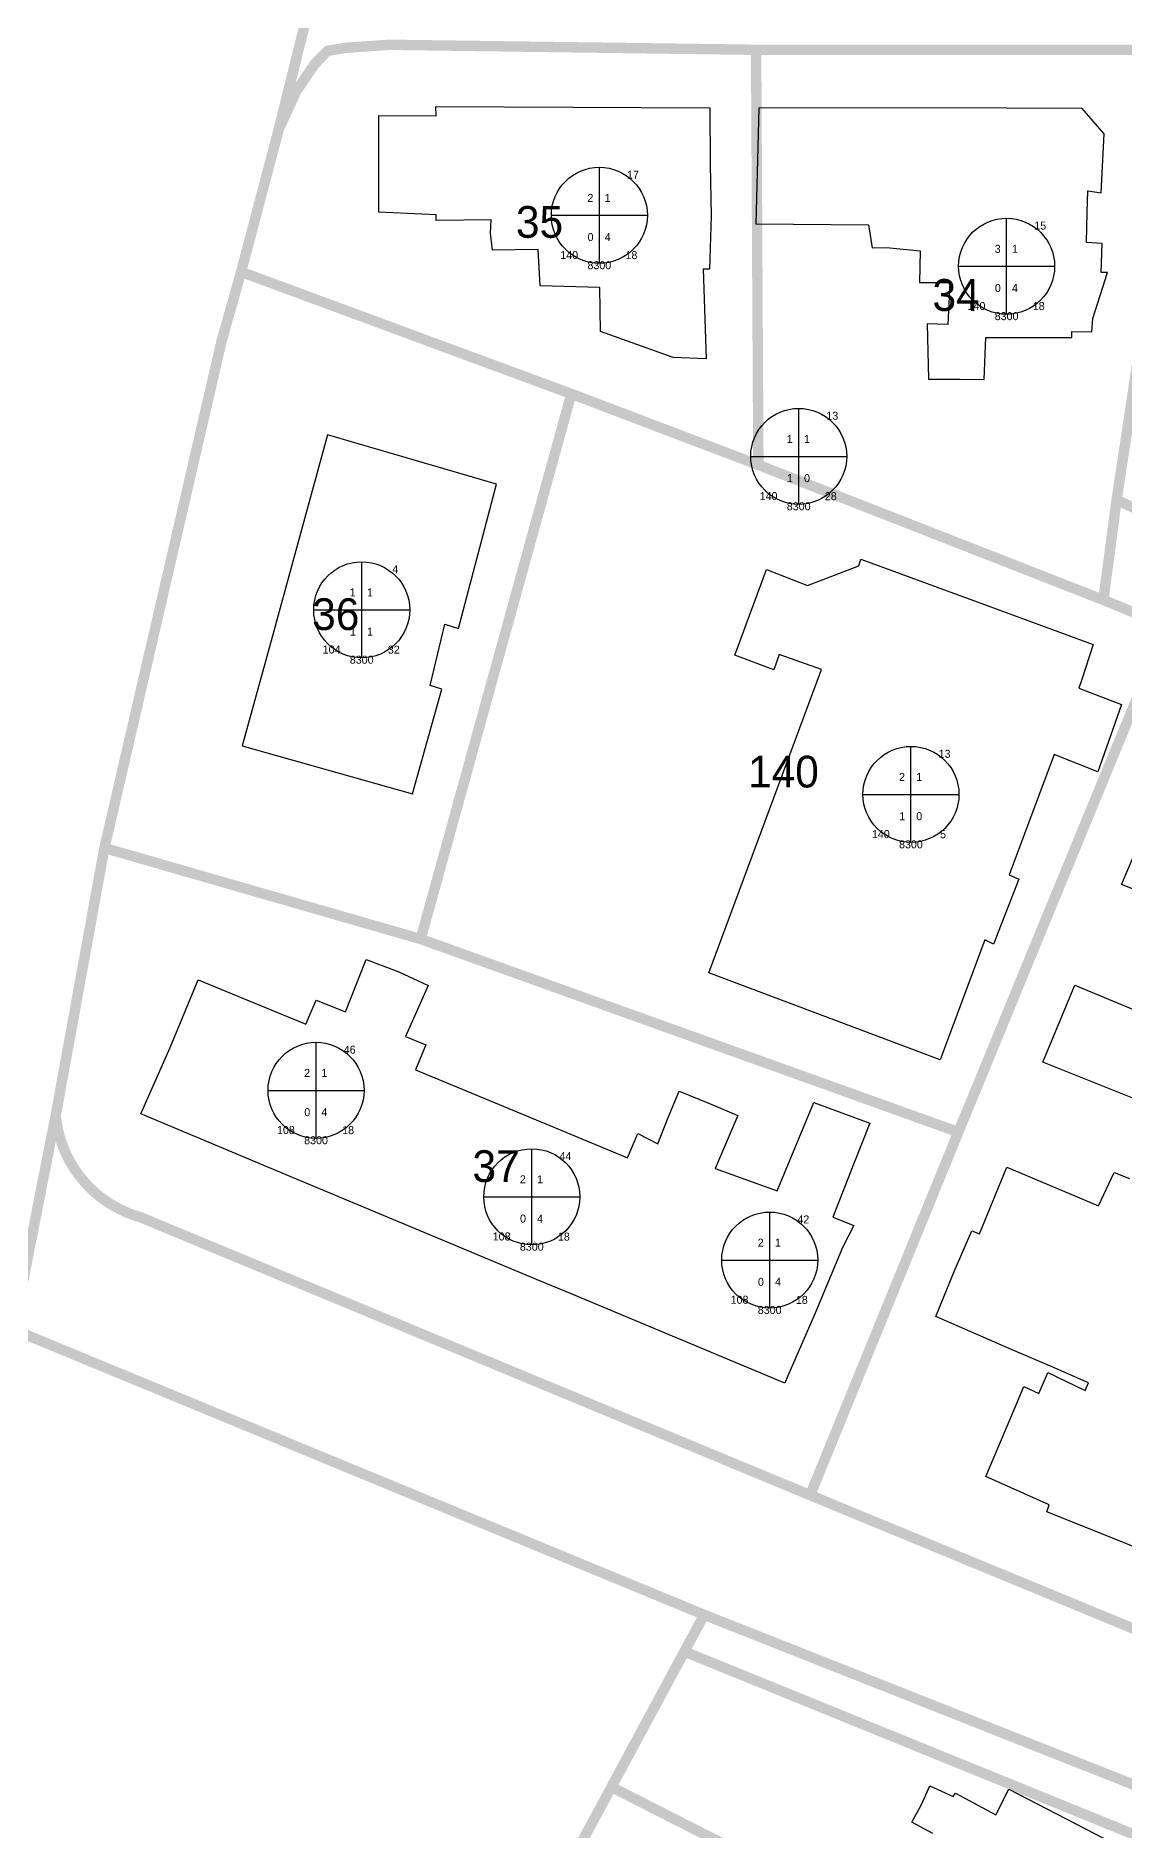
# Model space of a CAD drawing. Header units: inches. Extents: x 179568 to 180433, y 653998 to 654850.
# Drawn here: x 179935.7 to 180003.7, y 654370.8 to 654482.9 of the extents above; entities that cross this region are included whole.
import ezdxf
from ezdxf.enums import TextEntityAlignment as Align

# ---------------------------------------------------------------- set-up
doc = ezdxf.new("R2010")
doc.units = ezdxf.units.IN
doc.header["$MEASUREMENT"] = 0
for name, color, linetype in [('2200', 254, 'Continuous'), ('2203', 7, 'Continuous'), ('2206', 255, 'Continuous'), ('9100', 255, 'Continuous'), ('chelkot lines', 1, 'Continuous'), ('chelkot numbers', 1, 'Continuous')]:
    doc.layers.add(name, color=color, linetype=linetype)
doc.styles.add('HEBTXT', font='HEBTXT.shx')
doc.styles.get("Standard").update_dxf_attribs({"font": 'arial.ttf'})

# ---------------------------------------------------------------- blocks, each defined once
blk = doc.blocks.new('2206')
at = {"color": 0, "lineweight": -2}
for p, q in [((0, -7.5), (0, 7.5)), ((-7.5, 0), (7.5, 0))]:
    blk.add_line(p, q, dxfattribs=at)
blk.add_circle((0, 0), 7.5, dxfattribs=at)
at = {"color": 0, "lineweight": -2, "style": 'HEBTXT'}
for tag, p in [('NUM-FLOORS', (-0.9326794411930036, 2.09944040011563)), ('NUM-BUSNS-CUR', (-0.9046843154182731, -4.023433771471908))]:
    blk.add_attdef(tag, text='', height=2, dxfattribs=at).set_placement(p, align=Align.RIGHT)
for tag, p in [('NUM-ENTR', (0.8310165110487883, 2.09944040011563)), ('NUM-APTS-CUR', (0.8310165110487883, -4.023433771471908))]:
    blk.add_attdef(tag, p, '', height=2, dxfattribs=at)
at = {"lineweight": -2, "style": 'HEBTXT', "flags": 1}
for tag, p in [('CITY-CODE', (0, -12.5)), ('STREET-CODE', (0, -15)), ('STREET-CODE-2', (0, -30)), ('STRT_TYPE', (0, -27.5))]:
    blk.add_attdef(tag, text='', height=2, dxfattribs=at).set_placement(p, align=Align.CENTER)
at = {"color": 0, "lineweight": -2, "style": 'HEBTXT'}
blk.add_attdef('BLDG-TYPE', text='', height=2, dxfattribs=at).set_placement((0, -22.5), align=Align.CENTER)
at = {"lineweight": -2, "style": 'HEBTXT'}
for tag, p in [('BLDG-NUM-2', (0, -32.5)), ('BLDG-LETTER-2', (0, -35))]:
    blk.add_attdef(tag, text='', height=2, dxfattribs=at).set_placement(p, align=Align.CENTER)
at = {"layer": '2203', "lineweight": -2, "style": 'HEBTXT'}
for tag, p in [('BLDG-NUM', (0, -17.5)), ('BLDG-LETTER', (0, -20))]:
    blk.add_attdef(tag, text='', height=2, dxfattribs=at).set_placement(p, align=Align.CENTER)

msp = doc.modelspace()

# ---------------------------------------------------------------- linework, layer by layer
at = {"layer": '2200'}
for points in [[(179977.81, 654474.89, 70.11), (179977.87, 654471.69, 68.99000000000001), (179977.78, 654468.35, 70.93000000000002), (179977.37, 654468.35, 68.71), (179977.56, 654462.76, 68.71), (179975.5, 654462.8300000001, 68.71), (179970.96, 654464.4600000001, 68.71), (179970.91, 654467.2100000001, 68.71), (179967.2, 654467.32, 68.71), (179967.07, 654469.5900000001, 68.71), (179964.22, 654469.55, 68.71), (179964.08, 654470.61, 68.51), (179964.12, 654471.4300000002, 68.51), (179960.68, 654471.39, 68.51), (179960.69, 654471.75, 68.67), (179957.11, 654471.91, 69.58), (179957.11, 654477.9500000001, 69.58), (179960.68, 654477.9300000002, 68.74000000000001), (179960.66, 654478.52, 68.46), (179977.79, 654478.44, 68.46), (179977.79, 654478.44, 68.46)], [(179992.68, 654464.9, 71.45), (179991.37, 654464.9300000002, 66.37), (179991.47, 654461.49, 66.33), (179993.43, 654461.48, 66.34), (179994.95, 654461.4700000001, 66.35000000000001), (179995.04, 654464.0900000001, 71.42), (180000.41, 654464.0800000001, 71.42), (180000.41, 654464.4700000001, 71.42), (180001.66, 654464.4300000002, 70.07), (180001.74, 654465.28, 70.07), (180002.64, 654468.15, 70.07), (180002.25, 654468.15, 70.07), (180002.32, 654469.9500000001, 70.07), (180001.33, 654470.02, 71.9), (180001.38, 654471.89, 72.66), (180001.42, 654473.24, 72.26), (180002.25, 654473.12, 72.07), (180002.44, 654476.82, 70.33), (180001.07, 654478.39, 69.28), (179991.61, 654478.44, 71.39), (179980.86, 654478.41, 71.39), (179980.67, 654471.1800000002, 71.39), (179987.71, 654471.12, 71.39), (179987.93, 654469.69, 70.65), (179988.83, 654469.7100000001, 70.76), (179990.94, 654469.5, 72.11), (179990.89, 654467.53, 71.56), (179992.79, 654467.53, 71.56), (179992.79, 654467.53, 71.56)], [(179964.47, 654454.9300000002, 67.46), (179964.47, 654454.9300000002, 67.46), (179953.9, 654458, 67.46), (179951.79, 654450.32, 67.46), (179950.43, 654445.37, 67.46), (179948.56, 654438.57, 67.46), (179959.2, 654435.5800000001, 67.46), (179961.04, 654442.12, 67.46), (179960.31, 654442.35, 67.46), (179960.77, 654444.26, 67.46), (179961.23, 654446.17, 67.46), (179962.09, 654445.91, 67.46), (179964.47, 654454.9300000002, 67.46)], [(179994.5, 654447.57, 65.26), (180001.76, 654444.9, 65.26), (180001.03, 654442.66, 65.7), (180000.85, 654442.1800000002, 68.92), (180003.53, 654441.15, 65.06), (180002.05, 654436.9500000001, 65.06), (179999.31, 654438.04, 68.92), (179996.5, 654430.51, 68.92), (179997.11, 654430.24, 65.51), (179995.53, 654426.17, 65.51), (179994.99, 654426.4500000001, 68.92), (179992.2, 654418.9500000001, 68.92), (179977.73, 654424.39, 68.92), (179984.78, 654443.35, 65.24000000000001), (179982.13, 654444.27, 64.8), (179981.79, 654443.3300000001, 64.64), (179979.35, 654444.24, 64.64), (179981.34, 654449.5900000001, 64.64), (179983.89, 654448.5900000001, 64.76), (179987.1, 654449.82, 64.98), (179987.23, 654450.24, 65.26), (179987.23, 654450.24, 65.26)], [(179951.96, 654411.5, 66.99000000000001), (179942.23, 654415.57, 66.99000000000001), (179944.06, 654419.73, 68.11), (179945.82, 654423.9600000001, 67.17), (179952.54, 654421.1800000002, 67.17), (179953.19, 654422.6800000002, 67.11), (179955.03, 654421.9500000001, 67.16), (179956.32, 654425.23, 67.16), (179958.35, 654424.4500000001, 67.63000000000001), (179960.19, 654423.6, 67.16), (179958.77, 654420.4, 67.16), (179960.04, 654419.88, 67.11), (179959.4, 654418.3300000001, 67.17), (179959.4, 654418.3300000001, 67.17), (179967.8, 654414.85, 67.17), (179972.65, 654412.8300000001, 66.07), (179972.65, 654412.8300000001, 66.07), (179973.3, 654414.35, 65.16), (179974.54, 654413.7100000001, 67.10000000000001), (179975.2, 654415.35, 67.11), (179975.87, 654417, 67.11), (179977.77, 654416.23, 67.57), (179979.54, 654415.4700000001, 67.11), (179978.13, 654412.16, 67.11), (179982, 654410.77, 66.94), (179984.3, 654416.28, 65.61), (179987.79, 654415, 65.63000000000001), (179986.79, 654412.4700000001, 67.14), (179985.48, 654409.12, 65.47), (179986.79, 654408.5900000001, 64.87), (179986.1, 654407.26, 64.92), (179984.32, 654402.98, 66.05), (179982.67, 654399.2000000001, 67.11), (179982.48, 654398.75, 66.99000000000001), (179969.09, 654404.35, 66.99000000000001), (179969.09, 654404.35, 66.99000000000001), (179967.22, 654405.13, 66.99000000000001), (179956, 654409.8100000002, 66.99000000000001)]]:
    msp.add_polyline3d(points, close=True, dxfattribs=at)
for points in [[(180006.2, 654428.8400000001, 70.59), (180003.52, 654429.9, 69.35000000000001), (180005.55, 654434.61, 69.35000000000001)], [(180005.8, 654415.9300000002, 68.21), (179998.6, 654418.8, 71.51), (180000.6, 654423.61, 71.51), (180004.57, 654421.98, 71.51)], [(180008.83, 654386.7100000001, 70.95), (179998.85, 654390.7000000001, 70.82), (179999.01, 654391.15, 70.91), (179995.04, 654392.91, 69.74000000000001), (179996.83, 654397.14, 69.74000000000001), (179997.42, 654398.55, 69.74000000000001), (179998.36, 654398.11, 70.79000000000002), (179998.83, 654399.2000000001, 70.8), (179998.92, 654399.42, 70.81), (180001.25, 654398.29, 69.60000000000001), (180001.46, 654398.77, 70.95), (179999.08, 654399.8100000002, 70.95), (179996.7, 654400.8400000001, 70.95), (179991.93, 654402.91, 70.95), (179993.06, 654405.73, 71.75), (179994.16, 654408.27, 71.13000000000001), (179994.65, 654408.07, 71.13000000000001), (179994.65, 654408.07, 71.13000000000001), (179996.36, 654412.25, 65.2), (180002.08, 654409.8300000001, 67.01), (180003.06, 654411.92, 67.04000000000002), (180004.02, 654411.54, 68.21)], [(179991.74, 654370.62, 65.02), (179990.42, 654371.3100000002, 65.02), (179991.03, 654372.42, 65.5), (179991.54, 654373.5800000001, 65.02), (179993.01, 654372.92, 65.02), (179993.14, 654373.14, 65.48), (179995.66, 654371.77, 65.48), (179996.48, 654373.38, 65.48), (180003.61, 654369.7000000001, 65.48)]]:
    msp.add_polyline3d(points, dxfattribs=at)
at = {"layer": 'chelkot lines', "color": 160, "linetype": 'Continuous', "true_color": 0x2323ff, "const_width": 0.65}
for points in [[(180058.7655999987, 654491.5), (180058.4688000008, 654472.3125000019), (180081.6875000009, 654472.6875), (180084.7031000005, 654472.8125000017), (180106.8438000008, 654472.5625000019), (180106.8438000008, 654472.5625000019), (180108.5938000008, 654473.6250000016), (180105.2812999999, 654463.625), (180080.5938000017, 654463.6875), (180057.7188000008, 654463.8125000019), (180054.7655999995, 654463.8125000019), (180031.0155999995, 654463.875), (180007.9375, 654463.8125000019), (180004.7031000005, 654463.7500000017), (180004.6563, 654482.0625), (179980.6875000019, 654482.0625), (179957.7655999995, 654482.3750000017), (179955.0625, 654482.1875000019), (179953.9063000018, 654482.0000000017), (179953.1094000004, 654481.1875), (179951.9219000004, 654479.4375000017), (179951.5, 654478.5000000037), (179950.8594000004, 654477.125), (179956.0156000005, 654497.9375)], [(179956.0156000005, 654497.9375), (179950.8594000004, 654477.125), (179948.5000000009, 654468.1875), (179947.2813000008, 654463.875), (179939.9531000005, 654432.1875), (179936.9131000005, 654415.4903000016), (179934.2750000013, 654402.0949000047)], [(180057.9219000013, 654423.500000002), (180032.4063000018, 654434.6875000017), (180006.3437999999, 654446.0625), (180002.3905999995, 654447.6875000016), (180003.2188000008, 654453.9375000019), (180006.1875000009, 654452.5625), (180008.5937999999, 654451.6875), (180031.2188, 654441.6875000017), (180034.9063000008, 654440.0000000019), (180054.8437999999, 654437.8750000017)], [(180010.1615000013, 654371.3326999993), (179977.4407000001, 654384.2734000012), (179934.2750000013, 654402.0949000047), (179936.9131000005, 654415.4903000016), (179936.9255999997, 654415.3635000028), (179936.9404000016, 654415.2368999998), (179936.9574000006, 654415.1106000001), (179936.9765999997, 654414.9846999998), (179936.9980000006, 654414.8590999991), (179937.0216000006, 654414.7337999976), (179937.0472999997, 654414.6090000012), (179937.0753000006, 654414.4847000019), (179937.1054000007, 654414.3609000016), (179937.1376, 654414.2376000006), (179937.1719999994, 654414.114900004), (179937.2085999995, 654413.992800001), (179937.2473000018, 654413.8714000005), (179937.2879999997, 654413.7507000024), (179937.3309000004, 654413.6306999995), (179937.3759000003, 654413.511499999), (179937.4228999997, 654413.3929999992), (179937.472000001, 654413.2753999998), (179937.5231999997, 654413.1587000025), (179937.5763999997, 654413.0428999998), (179937.6315000001, 654412.9281000011), (179937.6886999998, 654412.8142000026), (179937.7479000008, 654412.7013000026), (179937.8090000004, 654412.5895000007), (179937.8721000003, 654412.4788000025), (179937.9371000007, 654412.3692000005), (179938.0039999988, 654412.2607000003), (179938.0727000013, 654412.153400004), (179938.1434000013, 654412.0473999995), (179938.2159000021, 654411.9426000008), (179938.2901000018, 654411.8389999997), (179938.3662000019, 654411.7368000019), (179938.4441000009, 654411.636), (179938.5237000007, 654411.5364999996), (179938.6050000013, 654411.4384000021), (179938.6881000008, 654411.3417000008), (179938.7728000013, 654411.2465000005), (179938.8592000008, 654411.1527999995), (179938.9471000014, 654411.0606000014), (179939.0367000019, 654410.9700000023), (179939.1279000007, 654410.8808999992), (179939.2205000008, 654410.7935000007), (179939.3147, 654410.7077000011), (179939.4104000004, 654410.6235000008), (179939.5075000012, 654410.5409999994), (179939.6061000005, 654410.4603000003), (179939.7061000019, 654410.3812000005), (179939.8074000003, 654410.3038999998), (179939.9100000001, 654410.2284000011), (179940.0140000023, 654410.1547000017), (179940.1191999996, 654410.0829000007), (179940.2257000003, 654410.0128000024), (179940.3333, 654409.9447000028), (179940.4422000004, 654409.8784000017), (179940.5521999988, 654409.8139999992), (179940.6632000003, 654409.7515999991), (179940.7754000016, 654409.6911000012), (179940.8886000002, 654409.6326), (179941.002799999, 654409.5761000012), (179941.1180000007, 654409.5215000007), (179941.2341000009, 654409.4689999986), (179941.3511000006, 654409.4186000024), (179941.4689999995, 654409.3701000027), (179941.5877, 654409.3238000033), (179941.7071000003, 654409.2795000039), (179941.8274000008, 654409.2372999992), (179941.9483000012, 654409.1972000002), (179942.1804000009, 654409.1268000043), (179984.0625, 654391.7500000036), (180008.8906000005, 654381.5000000017)], [(179934.2750000013, 654402.0949000047), (179977.4407000001, 654384.2734000012), (179976.2037000004, 654381.9778000003), (179971.6437000008, 654373.5157999994), (179965.2938000001, 654361.7319999988), (179958.4742999999, 654349.0770000014), (179951.9808, 654337.0269000009), (179945.1393, 654324.3309000004), (179938.7055000011, 654312.3914000001), (179932.0093999999, 654299.9653999993)], [(180063.3668, 654337.3066000025), (180051.9061000021, 654344.8346999994), (180042.9604000011, 654350.7935000024), (180040.6056000013, 654352.2075000014), (180028.9265, 654359.3579999992), (180027.1870999997, 654360.4006999973), (180015.6834000013, 654365.5263000018), (180009.3154999995, 654368.2618000004), (180005.3812000016, 654370.1057000012), (179976.2037000004, 654381.9778000003), (179977.4407000001, 654384.2734000012), (180010.1615000013, 654371.3326999993), (180015.332200001, 654369.420900002), (180087.8679999998, 654322.6084000001)]]:
    msp.add_lwpolyline(points, dxfattribs=at)
for points in [[(179950.8594000004, 654477.125), (179951.5, 654478.5000000037), (179951.9219000004, 654479.4375000017), (179953.1094000004, 654481.1875), (179953.9063000018, 654482.0000000017), (179955.0625, 654482.1875000019), (179957.7655999995, 654482.3750000017), (179980.6875000019, 654482.0625), (179980.8281000005, 654456.125), (179969.1406000014, 654460.5625000017), (179948.5000000009, 654468.1875), (179950.8594000004, 654477.125)], [(180004.7031000005, 654463.7500000017), (180003.2188000008, 654453.9375000019), (180002.3905999995, 654447.6875000016), (179980.8281000005, 654456.125), (179980.6875000019, 654482.0625), (180004.6563, 654482.0625), (180004.7031000005, 654463.7500000017)], [(179969.1406000014, 654460.5625000017), (179959.7188000008, 654426.5000000019), (179939.9531000005, 654432.1875), (179947.2813000008, 654463.875), (179948.5000000009, 654468.1875), (179969.1406000014, 654460.5625000017)], [(180006.1875000009, 654452.5625), (180003.2188000008, 654453.9375000019), (180004.7031000005, 654463.7500000017), (180007.9375, 654463.8125000019), (180006.1875000009, 654452.5625)], [(179969.1406000014, 654460.5625000017), (179980.8281000005, 654456.125), (180002.3905999995, 654447.6875000016), (180006.3437999999, 654446.0625), (179993.3280999995, 654414.4375), (179959.7188000008, 654426.5000000019), (179969.1406000014, 654460.5625000017)], [(180032.4063000018, 654434.6875000017), (180008.8906000005, 654381.5000000017), (179984.0625, 654391.7500000036), (179993.3280999995, 654414.4375), (180006.3437999999, 654446.0625), (180032.4063000018, 654434.6875000017)], [(179936.9131000005, 654415.4903000016), (179939.9531000005, 654432.1875), (179959.7188000008, 654426.5000000019), (179993.3280999995, 654414.4375), (179984.0625, 654391.7500000036), (179942.1804000009, 654409.1268000043), (179941.9483000012, 654409.1972000002), (179941.8274000008, 654409.2372999992), (179941.7071000003, 654409.2795000039), (179941.5877, 654409.3238000033), (179941.4689999995, 654409.3701000027), (179941.3511000006, 654409.4186000024), (179941.2341000009, 654409.4689999986), (179941.1180000007, 654409.5215000007), (179941.002799999, 654409.5761000012), (179940.8886000002, 654409.6326), (179940.7754000016, 654409.6911000012), (179940.6632000003, 654409.7515999991), (179940.5521999988, 654409.8139999992), (179940.4422000004, 654409.8784000017), (179940.3333, 654409.9447000028), (179940.2257000003, 654410.0128000024), (179940.1191999996, 654410.0829000007), (179940.0140000023, 654410.1547000017), (179939.9100000001, 654410.2284000011), (179939.8074000003, 654410.3038999998), (179939.7061000019, 654410.3812000005), (179939.6061000005, 654410.4603000003), (179939.5075000012, 654410.5409999994), (179939.4104000004, 654410.6235000008), (179939.3147, 654410.7077000011), (179939.2205000008, 654410.7935000007), (179939.1279000007, 654410.8808999992), (179939.0367000019, 654410.9700000023), (179938.9471000014, 654411.0606000014), (179938.8592000008, 654411.1527999995), (179938.7728000013, 654411.2465000005), (179938.6881000008, 654411.3417000008), (179938.6050000013, 654411.4384000021), (179938.5237000007, 654411.5364999996), (179938.4441000009, 654411.636), (179938.3662000019, 654411.7368000019), (179938.2901000018, 654411.8389999997), (179938.2159000021, 654411.9426000008), (179938.1434000013, 654412.0473999995), (179938.0727000013, 654412.153400004), (179938.0039999988, 654412.2607000003), (179937.9371000007, 654412.3692000005), (179937.8721000003, 654412.4788000025), (179937.8090000004, 654412.5895000007), (179937.7479000008, 654412.7013000026), (179937.6886999998, 654412.8142000026), (179937.6315000001, 654412.9281000011), (179937.5763999997, 654413.0428999998), (179937.5231999997, 654413.1587000025), (179937.472000001, 654413.2753999998), (179937.4228999997, 654413.3929999992), (179937.3759000003, 654413.511499999), (179937.3309000004, 654413.6306999995), (179937.2879999997, 654413.7507000024), (179937.2473000018, 654413.8714000005), (179937.2085999995, 654413.992800001), (179937.1719999994, 654414.114900004), (179937.1376, 654414.2376000006), (179937.1054000007, 654414.3609000016), (179937.0753000006, 654414.4847000019), (179937.0472999997, 654414.6090000012), (179937.0216000006, 654414.7337999976), (179936.9980000006, 654414.8590999991), (179936.9765999997, 654414.9846999998), (179936.9574000006, 654415.1106000001), (179936.9404000016, 654415.2368999998), (179936.9255999997, 654415.3635000028), (179936.9131000005, 654415.4903000016)], [(180002.7601000015, 654357.6852999981), (179971.6437000008, 654373.5157999994), (179976.2037000004, 654381.9778000003), (180005.3812000016, 654370.1057000012), (180009.3154999995, 654368.2618000004), (180002.7601000015, 654357.6852999981)], [(180002.7601000015, 654357.6852999981), (179995.2969000004, 654345.4375), (179965.2938000001, 654361.7319999988), (179971.6437000008, 654373.5157999994), (180002.7601000015, 654357.6852999981)]]:
    msp.add_lwpolyline(points, close=True, dxfattribs=at)

# ---------------------------------------------------------------- block references
at = {"layer": '2206'}
ref = msp.add_blockref('2206', (179970.888, 654471.72), dxfattribs=dict(at, xscale=0.4, yscale=0.4))
ref.add_attrib('CITY_CODE', '8300', dxfattribs={"layer": '9100', "color": 7, "height": 0.5, "style": 'HEBTXT'}).set_placement((179970.888, 654468.3521699877), align=Align.CENTER)
ref.add_attrib('STREET_COD', '140', dxfattribs={"layer": '9100', "color": 7, "height": 0.5, "style": 'HEBTXT'}).set_placement((179969.0059024847, 654468.9897743989), align=Align.CENTER)
ref.add_attrib('BLDG_NUM', '17', dxfattribs={"layer": '2203', "color": 7, "height": 0.5, "style": 'HEBTXT'}).set_placement((179972.9891359996, 654474.0091062475), align=Align.CENTER)
ref.add_attrib('STRT_TYPE', '18', dxfattribs={"layer": '9100', "color": 7, "height": 0.5, "style": 'HEBTXT'}).set_placement((179972.8938642885, 654468.9833092875), align=Align.CENTER)
ref.add_attrib('NUM_FLOORS', '2', dxfattribs={"layer": '0', "color": 0, "height": 0.5, "style": 'HEBTXT'}).set_placement((179970.5149282235, 654472.55977616), align=Align.RIGHT)
ref.add_attrib('NUM_ENTR', '1', (179971.2204066044, 654472.55977616), dxfattribs={"layer": '0', "color": 0, "height": 0.5, "style": 'HEBTXT'})
ref.add_attrib('NUM_APTS_C', '4', (179971.2204066044, 654470.1106264914), dxfattribs={"layer": '0', "color": 0, "height": 0.5, "style": 'HEBTXT'})
ref.add_attrib('NUM_BUSNS_', '0', dxfattribs={"layer": '0', "color": 0, "height": 0.5, "style": 'HEBTXT'}).set_placement((179970.5261262738, 654470.1106264914), align=Align.RIGHT)
ref = msp.add_blockref('2206', (179996.3427816289, 654468.5373708287), dxfattribs=dict(at, xscale=0.4, yscale=0.4))
ref.add_attrib('CITY_CODE', '8300', dxfattribs={"layer": '9100', "color": 7, "height": 0.5, "style": 'HEBTXT'}).set_placement((179996.3427816289, 654465.1695408165), align=Align.CENTER)
ref.add_attrib('STREET_COD', '140', dxfattribs={"layer": '9100', "color": 7, "height": 0.5, "style": 'HEBTXT'}).set_placement((179994.4606841136, 654465.8071452276), align=Align.CENTER)
ref.add_attrib('BLDG_NUM', '15', dxfattribs={"layer": '2203', "color": 7, "height": 0.5, "style": 'HEBTXT'}).set_placement((179998.4439176285, 654470.8264770762), align=Align.CENTER)
ref.add_attrib('STRT_TYPE', '18', dxfattribs={"layer": '9100', "color": 7, "height": 0.5, "style": 'HEBTXT'}).set_placement((179998.3486459174, 654465.8006801162), align=Align.CENTER)
ref.add_attrib('NUM_FLOORS', '3', dxfattribs={"layer": '0', "color": 0, "height": 0.5, "style": 'HEBTXT'}).set_placement((179995.9697098524, 654469.3771469888), align=Align.RIGHT)
ref.add_attrib('NUM_ENTR', '1', (179996.6751882333, 654469.3771469888), dxfattribs={"layer": '0', "color": 0, "height": 0.5, "style": 'HEBTXT'})
ref.add_attrib('NUM_APTS_C', '4', (179996.6751882333, 654466.9279973201), dxfattribs={"layer": '0', "color": 0, "height": 0.5, "style": 'HEBTXT'})
ref.add_attrib('NUM_BUSNS_', '0', dxfattribs={"layer": '0', "color": 0, "height": 0.5, "style": 'HEBTXT'}).set_placement((179995.9809079027, 654466.9279973201), align=Align.RIGHT)
ref = msp.add_blockref('2206', (179983.3488815638, 654456.6578969167), dxfattribs=dict(at, xscale=0.4, yscale=0.4))
ref.add_attrib('CITY_CODE', '8300', dxfattribs={"layer": '9100', "color": 7, "height": 0.5, "style": 'HEBTXT'}).set_placement((179983.3488815638, 654453.2900669045), align=Align.CENTER)
ref.add_attrib('STREET_COD', '140', dxfattribs={"layer": '9100', "color": 7, "height": 0.5, "style": 'HEBTXT'}).set_placement((179981.4667840484, 654453.9276713156), align=Align.CENTER)
ref.add_attrib('BLDG_NUM', '13', dxfattribs={"layer": '2203', "color": 7, "height": 0.5, "style": 'HEBTXT'}).set_placement((179985.4500175634, 654458.9470031642), align=Align.CENTER)
ref.add_attrib('STRT_TYPE', '28', dxfattribs={"layer": '9100', "color": 7, "height": 0.5, "style": 'HEBTXT'}).set_placement((179985.3547458522, 654453.9212062042), align=Align.CENTER)
ref.add_attrib('NUM_FLOORS', '1', dxfattribs={"layer": '0', "color": 0, "height": 0.5, "style": 'HEBTXT'}).set_placement((179982.9758097873, 654457.4976730768), align=Align.RIGHT)
ref.add_attrib('NUM_ENTR', '1', (179983.6812881682, 654457.4976730768), dxfattribs={"layer": '0', "color": 0, "height": 0.5, "style": 'HEBTXT'})
ref.add_attrib('NUM_APTS_C', '0', (179983.6812881682, 654455.0485234081), dxfattribs={"layer": '0', "color": 0, "height": 0.5, "style": 'HEBTXT'})
ref.add_attrib('NUM_BUSNS_', '1', dxfattribs={"layer": '0', "color": 0, "height": 0.5, "style": 'HEBTXT'}).set_placement((179982.9870078376, 654455.0485234081), align=Align.RIGHT)
ref = msp.add_blockref('2206', (179956.0353, 654447.0701999997), dxfattribs=dict(at, xscale=0.4, yscale=0.4))
ref.add_attrib('CITY_CODE', '8300', dxfattribs={"layer": '9100', "color": 7, "height": 0.5, "style": 'HEBTXT'}).set_placement((179956.0353, 654443.7023699875), align=Align.CENTER)
ref.add_attrib('STREET_COD', '104', dxfattribs={"layer": '9100', "color": 7, "height": 0.5, "style": 'HEBTXT'}).set_placement((179954.1532024847, 654444.3399743986), align=Align.CENTER)
ref.add_attrib('BLDG_NUM', '4', dxfattribs={"layer": '2203', "color": 7, "height": 0.5, "style": 'HEBTXT'}).set_placement((179958.1364359996, 654449.3593062472), align=Align.CENTER)
ref.add_attrib('STRT_TYPE', '32', dxfattribs={"layer": '9100', "color": 7, "height": 0.5, "style": 'HEBTXT'}).set_placement((179958.0411642885, 654444.3335092872), align=Align.CENTER)
ref.add_attrib('NUM_FLOORS', '1', dxfattribs={"layer": '0', "color": 0, "height": 0.5, "style": 'HEBTXT'}).set_placement((179955.6622282235, 654447.9099761598), align=Align.RIGHT)
ref.add_attrib('NUM_ENTR', '1', (179956.3677066044, 654447.9099761598), dxfattribs={"layer": '0', "color": 0, "height": 0.5, "style": 'HEBTXT'})
ref.add_attrib('NUM_APTS_C', '1', (179956.3677066044, 654445.4608264911), dxfattribs={"layer": '0', "color": 0, "height": 0.5, "style": 'HEBTXT'})
ref.add_attrib('NUM_BUSNS_', '1', dxfattribs={"layer": '0', "color": 0, "height": 0.5, "style": 'HEBTXT'}).set_placement((179955.6734262738, 654445.4608264911), align=Align.RIGHT)
ref = msp.add_blockref('2206', (179990.3644, 654435.5352), dxfattribs=dict(at, xscale=0.4, yscale=0.4))
ref.add_attrib('CITY_CODE', '8300', dxfattribs={"layer": '9100', "color": 7, "height": 0.5, "style": 'HEBTXT'}).set_placement((179990.3644, 654432.1673699878), align=Align.CENTER)
ref.add_attrib('STREET_COD', '140', dxfattribs={"layer": '9100', "color": 7, "height": 0.5, "style": 'HEBTXT'}).set_placement((179988.4823024847, 654432.8049743989), align=Align.CENTER)
ref.add_attrib('BLDG_NUM', '13', dxfattribs={"layer": '2203', "color": 7, "height": 0.5, "style": 'HEBTXT'}).set_placement((179992.4655359996, 654437.8243062475), align=Align.CENTER)
ref.add_attrib('STRT_TYPE', '5', dxfattribs={"layer": '9100', "color": 7, "height": 0.5, "style": 'HEBTXT'}).set_placement((179992.3702642885, 654432.7985092875), align=Align.CENTER)
ref.add_attrib('NUM_FLOORS', '2', dxfattribs={"layer": '0', "color": 0, "height": 0.5, "style": 'HEBTXT'}).set_placement((179989.9913282235, 654436.3749761601), align=Align.RIGHT)
ref.add_attrib('NUM_ENTR', '1', (179990.6968066044, 654436.3749761601), dxfattribs={"layer": '0', "color": 0, "height": 0.5, "style": 'HEBTXT'})
ref.add_attrib('NUM_APTS_C', '0', (179990.6968066044, 654433.9258264914), dxfattribs={"layer": '0', "color": 0, "height": 0.5, "style": 'HEBTXT'})
ref.add_attrib('NUM_BUSNS_', '1', dxfattribs={"layer": '0', "color": 0, "height": 0.5, "style": 'HEBTXT'}).set_placement((179990.0025262738, 654433.9258264914), align=Align.RIGHT)
ref = msp.add_blockref('2206', (179953.1813936127, 654417.0452201997), dxfattribs=dict(at, xscale=0.4, yscale=0.4))
ref.add_attrib('CITY_CODE', '8300', dxfattribs={"layer": '9100', "color": 7, "height": 0.5, "style": 'HEBTXT'}).set_placement((179953.1813936127, 654413.6773901875), align=Align.CENTER)
ref.add_attrib('STREET_COD', '108', dxfattribs={"layer": '9100', "color": 7, "height": 0.5, "style": 'HEBTXT'}).set_placement((179951.2992960974, 654414.3149945986), align=Align.CENTER)
ref.add_attrib('BLDG_NUM', '46', dxfattribs={"layer": '2203', "color": 7, "height": 0.5, "style": 'HEBTXT'}).set_placement((179955.2825296124, 654419.3343264472), align=Align.CENTER)
ref.add_attrib('STRT_TYPE', '18', dxfattribs={"layer": '9100', "color": 7, "height": 0.5, "style": 'HEBTXT'}).set_placement((179955.1872579012, 654414.3085294872), align=Align.CENTER)
ref.add_attrib('NUM_FLOORS', '2', dxfattribs={"layer": '0', "color": 0, "height": 0.5, "style": 'HEBTXT'}).set_placement((179952.8083218363, 654417.8849963598), align=Align.RIGHT)
ref.add_attrib('NUM_ENTR', '1', (179953.5138002172, 654417.8849963598), dxfattribs={"layer": '0', "color": 0, "height": 0.5, "style": 'HEBTXT'})
ref.add_attrib('NUM_APTS_C', '4', (179953.5138002172, 654415.4358466911), dxfattribs={"layer": '0', "color": 0, "height": 0.5, "style": 'HEBTXT'})
ref.add_attrib('NUM_BUSNS_', '0', dxfattribs={"layer": '0', "color": 0, "height": 0.5, "style": 'HEBTXT'}).set_placement((179952.8195198866, 654415.4358466911), align=Align.RIGHT)
ref = msp.add_blockref('2206', (179966.6660032347, 654410.3938978532), dxfattribs=dict(at, xscale=0.4, yscale=0.4))
ref.add_attrib('CITY_CODE', '8300', dxfattribs={"layer": '9100', "color": 7, "height": 0.5, "style": 'HEBTXT'}).set_placement((179966.6660032347, 654407.026067841), align=Align.CENTER)
ref.add_attrib('STREET_COD', '108', dxfattribs={"layer": '9100', "color": 7, "height": 0.5, "style": 'HEBTXT'}).set_placement((179964.7839057194, 654407.6636722521), align=Align.CENTER)
ref.add_attrib('BLDG_NUM', '44', dxfattribs={"layer": '2203', "color": 7, "height": 0.5, "style": 'HEBTXT'}).set_placement((179968.7671392343, 654412.6830041007), align=Align.CENTER)
ref.add_attrib('STRT_TYPE', '18', dxfattribs={"layer": '9100', "color": 7, "height": 0.5, "style": 'HEBTXT'}).set_placement((179968.6718675232, 654407.6572071407), align=Align.CENTER)
ref.add_attrib('NUM_FLOORS', '2', dxfattribs={"layer": '0', "color": 0, "height": 0.5, "style": 'HEBTXT'}).set_placement((179966.2929314582, 654411.2336740133), align=Align.RIGHT)
ref.add_attrib('NUM_ENTR', '1', (179966.9984098391, 654411.2336740133), dxfattribs={"layer": '0', "color": 0, "height": 0.5, "style": 'HEBTXT'})
ref.add_attrib('NUM_APTS_C', '4', (179966.9984098391, 654408.7845243446), dxfattribs={"layer": '0', "color": 0, "height": 0.5, "style": 'HEBTXT'})
ref.add_attrib('NUM_BUSNS_', '0', dxfattribs={"layer": '0', "color": 0, "height": 0.5, "style": 'HEBTXT'}).set_placement((179966.3041295086, 654408.7845243446), align=Align.RIGHT)
ref = msp.add_blockref('2206', (179981.5354996616, 654406.4408448065), dxfattribs=dict(at, xscale=0.4, yscale=0.4))
ref.add_attrib('CITY_CODE', '8300', dxfattribs={"layer": '9100', "color": 7, "height": 0.5, "style": 'HEBTXT'}).set_placement((179981.5354996616, 654403.0730147943), align=Align.CENTER)
ref.add_attrib('STREET_COD', '108', dxfattribs={"layer": '9100', "color": 7, "height": 0.5, "style": 'HEBTXT'}).set_placement((179979.6534021463, 654403.7106192054), align=Align.CENTER)
ref.add_attrib('BLDG_NUM', '42', dxfattribs={"layer": '2203', "color": 7, "height": 0.5, "style": 'HEBTXT'}).set_placement((179983.6366356613, 654408.729951054), align=Align.CENTER)
ref.add_attrib('STRT_TYPE', '18', dxfattribs={"layer": '9100', "color": 7, "height": 0.5, "style": 'HEBTXT'}).set_placement((179983.5413639501, 654403.704154094), align=Align.CENTER)
ref.add_attrib('NUM_FLOORS', '2', dxfattribs={"layer": '0', "color": 0, "height": 0.5, "style": 'HEBTXT'}).set_placement((179981.1624278852, 654407.2806209666), align=Align.RIGHT)
ref.add_attrib('NUM_ENTR', '1', (179981.8679062661, 654407.2806209666), dxfattribs={"layer": '0', "color": 0, "height": 0.5, "style": 'HEBTXT'})
ref.add_attrib('NUM_APTS_C', '4', (179981.8679062661, 654404.8314712979), dxfattribs={"layer": '0', "color": 0, "height": 0.5, "style": 'HEBTXT'})
ref.add_attrib('NUM_BUSNS_', '0', dxfattribs={"layer": '0', "color": 0, "height": 0.5, "style": 'HEBTXT'}).set_placement((179981.1736259355, 654404.8314712979), align=Align.RIGHT)

# ---------------------------------------------------------------- texts
at = {"layer": 'chelkot numbers', "color": 160, "true_color": 0x2323ff, "char_height": 0.2, "attachment_point": 7}
for s, insert, width in [('\\fMS Shell Dlg 2|i0|b0;\\H1.98443;35', (179965.673701936, 654470.2892427159), 2.910491791459828), ('\\fMS Shell Dlg 2|i0|b0;\\H1.98443;34', (179991.7117616347, 654465.7204299497), 2.910491791459828), ('\\fMS Shell Dlg 2|i0|b0;\\H1.98443;36', (179952.9377642148, 654445.7782316706), 2.910491791459828), ('\\fMS Shell Dlg 2|i0|b0;\\H1.98443;140', (179980.1799320873, 654435.9400320287), 4.365737687189742), ('\\fMS Shell Dlg 2|i0|b0;\\H1.98443;37', (179962.9579735487, 654411.2881680569), 2.910491791459828)]:
    msp.add_mtext(s, dxfattribs=dict(at, insert=insert, width=width))

doc.saveas('drawing.dxf')
